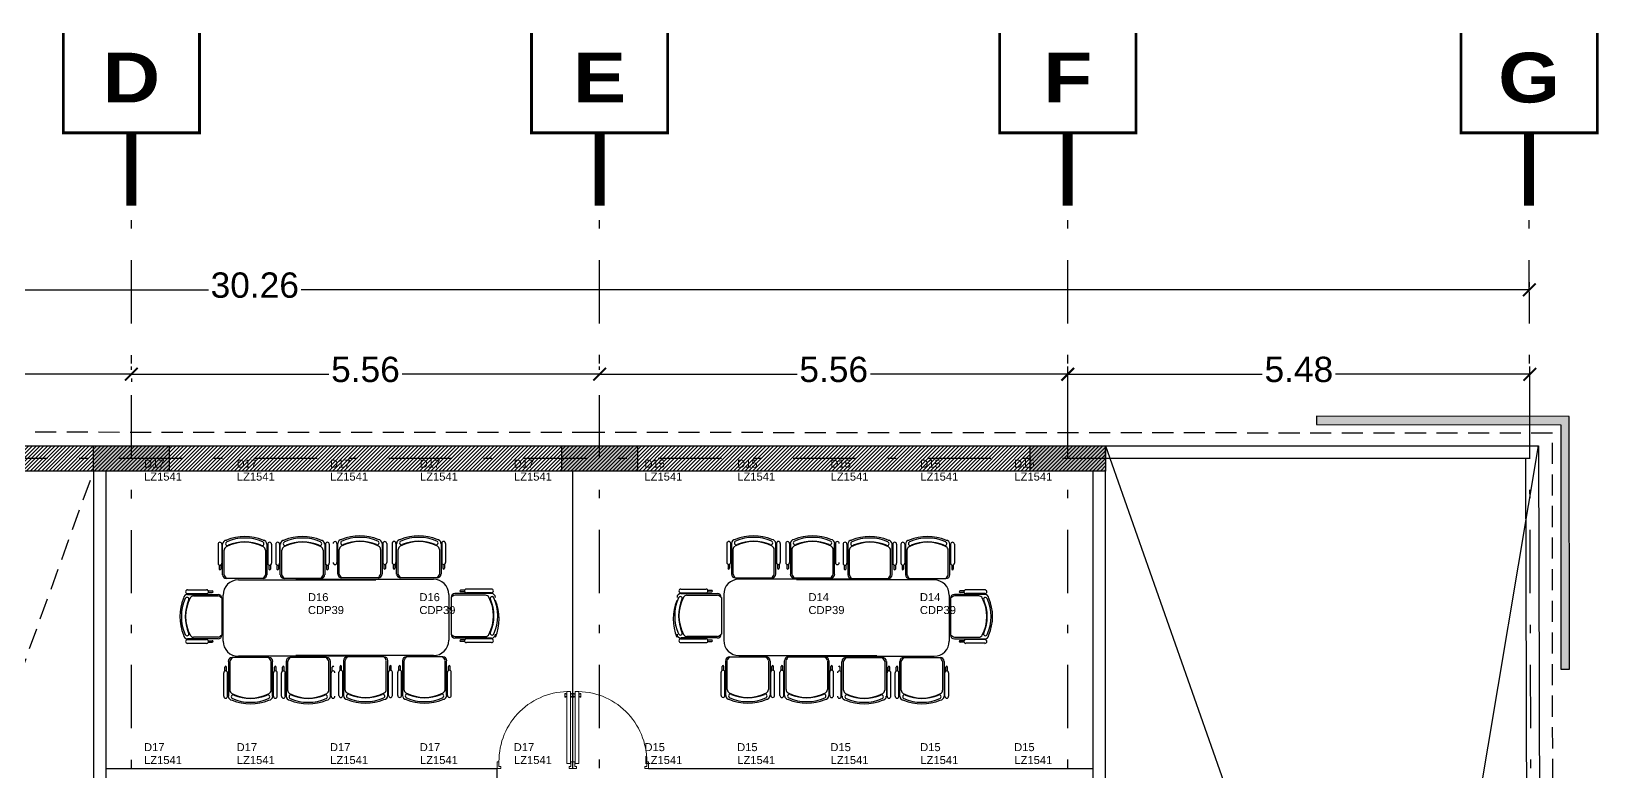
# Model space of a CAD drawing. Header units: millimetres. Extents: x -101 to 3415, y -52 to 1366.
# Drawn here: x 98.17 to 116.78, y 202.74 to 211.52 of the extents above; entities that cross this region are included whole.
import ezdxf
from ezdxf.enums import TextEntityAlignment as Align

# ---------------------------------------------------------------- set-up
doc = ezdxf.new("R2010")
doc.units = ezdxf.units.MM
for name, pattern in [('XR EJES SUPERIORES$0$DASHDOT2', [0.5, 0.25, -0.125, 0, -0.125]), ('XR LINDERO N$0$A-100a LALA IRAPUATO nave equipo$0$HIDDEN', [0.375, 0.25, -0.125]), ('XR N4$0$HIDDEN', [0.375, 0.25, -0.125])]:
    doc.linetypes.add(name, pattern=pattern)
for name, color, linetype in [('00_ARQ', 8, 'Continuous'), ('ARQ_MOBILIARIO', 8, 'Continuous'), ('Texto_Iluminación', 7, 'Continuous'), ('XR EJES SUPERIORES$0$A-COTAS', 8, 'Continuous'), ('XR EJES SUPERIORES$0$A-EJES', 8, 'XR EJES SUPERIORES$0$DASHDOT2')]:
    doc.layers.add(name, color=color, linetype=linetype)
doc.styles.add('TÍTULO', font='arial.ttf', dxfattribs={"height": 0.19})
doc.styles.add('XR EJES SUPERIORES$0$protot1', font='')
doc.styles.add('XR EJES SUPERIORES$0$Standard', font='arial.ttf')
doc.styles.get('XR EJES SUPERIORES$0$protot1').set_extended_font_data('Arial Black')
doc.dimstyles.new('XR EJES SUPERIORES$0$PAÑOS50', dxfattribs={"dimscale": 0.5, "dimtxt": 0.6, "dimasz": 0.3, "dimexe": 0.18, "dimexo": 0.1, "dimgap": 0.09, "dimtad": 0, "dimtih": 1, "dimtoh": 1, "dimzin": 0, "dimdsep": 46, "dimtxsty": 'XR EJES SUPERIORES$0$Standard', "dimblk": 'XR EJES SUPERIORES$0$_ArchTick', "dimcen": 0.09, "dimclrd": 256, "dimclre": 256, "dimclrt": 2, "dimadec": 0, "dimazin": 0, "dimtfac": 1, "dimtix": 1, "dimtmove": 2, "dimatfit": 3, "dimldrblk": 'XR EJES SUPERIORES$0$_ArchTick', "dimfxl": 0.18, "dimtvp": 0.18, "dimtolj": 1, "dimtzin": 0, "dimarcsym": 0})

# ---------------------------------------------------------------- blocks, each defined once
blk = doc.blocks.new('XR EJES SUPERIORES$0$EJE_HOR')
at = {"color": 1, "linetype": 'Continuous', "const_width": 0.025}
blk.add_lwpolyline([(-0.616, 0.909), (-0.616, 0.005), (0.616, 0.005), (0.616, 0.909)], dxfattribs=at)
at = {"color": 2, "linetype": 'Continuous', "const_width": 0.09}
blk.add_lwpolyline([(0, 0), (0, -0.652)], dxfattribs=at)
at = {"color": 4, "style": 'XR EJES SUPERIORES$0$protot1', "oblique": 360}
blk.add_attdef('EJE', text='', height=0.45, dxfattribs=at).set_placement((0, 0.279), align=Align.CENTER)
blk = doc.blocks.new('XR EJES SUPERIORES$0$_ArchTick')
at = {"color": 0, "linetype": 'ByBlock', "const_width": 0.15}
blk.add_lwpolyline([(-0.5, -0.5), (0.5, 0.5)], dxfattribs=at)
blk = doc.blocks.new('*D36')
at = {"layer": 'Defpoints', "color": 0, "linetype": 'Continuous', "transparency": 16777216}
for p in [(13.821, 0.657), (13.821, 0.657), (19.38, 0.657)]:
    blk.add_point(p, dxfattribs=at)
at = {"layer": 'XR EJES SUPERIORES$0$A-COTAS', "linetype": 'Continuous', "lineweight": -2, "transparency": 16777216}
for p, q in [((13.821, 0.707), (13.821, 0.747)), ((19.38, 0.707), (19.38, 0.747)), ((13.821, 0.657), (16.166, 0.657)), ((19.38, 0.657), (17.035, 0.657))]:
    blk.add_line(p, q, dxfattribs=at)
at = {"layer": 'XR EJES SUPERIORES$0$A-COTAS', "linetype": 'Continuous', "lineweight": -2, "transparency": 16777216, "xscale": 0.15, "yscale": 0.15, "zscale": 0.15, "rotation": 180}
blk.add_blockref('XR EJES SUPERIORES$0$_ArchTick', (13.821, 0.657), dxfattribs=at)
at = {"layer": 'XR EJES SUPERIORES$0$A-COTAS', "linetype": 'Continuous', "lineweight": -2, "transparency": 16777216, "xscale": 0.15, "yscale": 0.15, "zscale": 0.15}
blk.add_blockref('XR EJES SUPERIORES$0$_ArchTick', (19.38, 0.657), dxfattribs=at)
at = {"layer": 'XR EJES SUPERIORES$0$A-COTAS', "color": 2, "linetype": 'Continuous', "transparency": 16777216, "insert": (16.6, 0.712), "char_height": 0.3, "attachment_point": 5, "style": 'XR EJES SUPERIORES$0$Standard'}
blk.add_mtext('\\A1;5.56', dxfattribs=at)
blk = doc.blocks.new('*D37')
at = {"layer": 'Defpoints', "color": 0, "linetype": 'Continuous', "transparency": 16777216}
for p in [(0.155, 1.571), (30.418, 1.657), (30.418, 1.638)]:
    blk.add_point(p, dxfattribs=at)
at = {"layer": 'XR EJES SUPERIORES$0$A-COTAS', "linetype": 'Continuous', "lineweight": -2, "transparency": 16777216}
for p, q in [((0.155, 1.621), (0.155, 1.747)), ((30.418, 1.688), (30.418, 1.747)), ((0.155, 1.657), (14.735, 1.657)), ((30.418, 1.657), (15.837, 1.657))]:
    blk.add_line(p, q, dxfattribs=at)
at = {"layer": 'XR EJES SUPERIORES$0$A-COTAS', "linetype": 'Continuous', "lineweight": -2, "transparency": 16777216, "xscale": 0.15, "yscale": 0.15, "zscale": 0.15, "rotation": 180}
blk.add_blockref('XR EJES SUPERIORES$0$_ArchTick', (0.155, 1.657), dxfattribs=at)
at = {"layer": 'XR EJES SUPERIORES$0$A-COTAS', "linetype": 'Continuous', "lineweight": -2, "transparency": 16777216, "xscale": 0.15, "yscale": 0.15, "zscale": 0.15}
blk.add_blockref('XR EJES SUPERIORES$0$_ArchTick', (30.418, 1.657), dxfattribs=at)
at = {"layer": 'XR EJES SUPERIORES$0$A-COTAS', "color": 2, "linetype": 'Continuous', "transparency": 16777216, "insert": (15.286, 1.712), "char_height": 0.3, "attachment_point": 5, "style": 'XR EJES SUPERIORES$0$Standard'}
blk.add_mtext('\\A1;30.26', dxfattribs=at)
blk = doc.blocks.new('*D39')
at = {"layer": 'Defpoints', "color": 0, "transparency": 16777216}
for p in [(8.625, 2.657), (8.625, 0.657), (13.821, 0.657)]:
    blk.add_point(p, dxfattribs=at)
at = {"layer": 'XR EJES SUPERIORES$0$A-COTAS', "lineweight": -2, "transparency": 16777216}
for p, q in [((8.625, 2.607), (8.625, 0.567)), ((8.625, 0.657), (10.789, 0.657)), ((13.821, 0.657), (11.657, 0.657)), ((13.821, 0.607), (13.821, 0.567))]:
    blk.add_line(p, q, dxfattribs=at)
at = {"layer": 'XR EJES SUPERIORES$0$A-COTAS', "lineweight": -2, "transparency": 16777216, "xscale": 0.15, "yscale": 0.15, "zscale": 0.15, "rotation": 180}
blk.add_blockref('XR EJES SUPERIORES$0$_ArchTick', (8.625, 0.657), dxfattribs=at)
at = {"layer": 'XR EJES SUPERIORES$0$A-COTAS', "lineweight": -2, "transparency": 16777216, "xscale": 0.15, "yscale": 0.15, "zscale": 0.15}
blk.add_blockref('XR EJES SUPERIORES$0$_ArchTick', (13.821, 0.657), dxfattribs=at)
at = {"layer": 'XR EJES SUPERIORES$0$A-COTAS', "color": 2, "transparency": 16777216, "insert": (11.223, 0.712), "char_height": 0.3, "attachment_point": 5, "style": 'XR EJES SUPERIORES$0$Standard'}
blk.add_mtext('\\A1;5.20', dxfattribs=at)
blk = doc.blocks.new('*D43')
at = {"layer": 'Defpoints', "color": 0, "transparency": 16777216}
for p in [(19.38, 0.657), (19.38, 0.657), (24.938, 0.185)]:
    blk.add_point(p, dxfattribs=at)
at = {"layer": 'XR EJES SUPERIORES$0$A-COTAS', "lineweight": -2, "transparency": 16777216}
for p, q in [((19.38, 0.707), (19.38, 0.747)), ((24.938, 0.235), (24.938, 0.747)), ((19.38, 0.657), (21.725, 0.657)), ((24.938, 0.657), (22.594, 0.657))]:
    blk.add_line(p, q, dxfattribs=at)
at = {"layer": 'XR EJES SUPERIORES$0$A-COTAS', "lineweight": -2, "transparency": 16777216, "xscale": 0.15, "yscale": 0.15, "zscale": 0.15, "rotation": 180}
blk.add_blockref('XR EJES SUPERIORES$0$_ArchTick', (19.38, 0.657), dxfattribs=at)
at = {"layer": 'XR EJES SUPERIORES$0$A-COTAS', "lineweight": -2, "transparency": 16777216, "xscale": 0.15, "yscale": 0.15, "zscale": 0.15}
blk.add_blockref('XR EJES SUPERIORES$0$_ArchTick', (24.938, 0.657), dxfattribs=at)
at = {"layer": 'XR EJES SUPERIORES$0$A-COTAS', "color": 2, "transparency": 16777216, "insert": (22.159, 0.712), "char_height": 0.3, "attachment_point": 5, "style": 'XR EJES SUPERIORES$0$Standard'}
blk.add_mtext('\\A1;5.56', dxfattribs=at)
blk = doc.blocks.new('*D44')
at = {"layer": 'Defpoints', "color": 0, "transparency": 16777216}
for p in [(30.423, 0.657), (24.938, 0.235), (30.423, 0.297)]:
    blk.add_point(p, dxfattribs=at)
at = {"layer": 'XR EJES SUPERIORES$0$A-COTAS', "lineweight": -2, "transparency": 16777216}
for p, q in [((24.938, 0.285), (24.938, 0.747)), ((30.423, 0.347), (30.423, 0.747)), ((24.938, 0.657), (27.246, 0.657)), ((30.423, 0.657), (28.116, 0.657))]:
    blk.add_line(p, q, dxfattribs=at)
at = {"layer": 'XR EJES SUPERIORES$0$A-COTAS', "lineweight": -2, "transparency": 16777216, "xscale": 0.15, "yscale": 0.15, "zscale": 0.15, "rotation": 180}
blk.add_blockref('XR EJES SUPERIORES$0$_ArchTick', (24.938, 0.657), dxfattribs=at)
at = {"layer": 'XR EJES SUPERIORES$0$A-COTAS', "lineweight": -2, "transparency": 16777216, "xscale": 0.15, "yscale": 0.15, "zscale": 0.15}
blk.add_blockref('XR EJES SUPERIORES$0$_ArchTick', (30.423, 0.657), dxfattribs=at)
at = {"layer": 'XR EJES SUPERIORES$0$A-COTAS', "color": 2, "transparency": 16777216, "insert": (27.681, 0.712), "char_height": 0.3, "attachment_point": 5, "style": 'XR EJES SUPERIORES$0$Standard'}
blk.add_mtext('\\A1;5.48', dxfattribs=at)
blk = doc.blocks.new('XR COLUMNAS SUPERIORES')
at = {"layer": '00_ARQ', "linetype": 'ByBlock'}
h = blk.add_hatch(color=256, dxfattribs=at)
h.dxf.hatch_style = 1
h.paths.add_polyline_path([(14.269, -0.493), (13.373, -0.493), (13.373, -0.193), (14.269, -0.193)])
h = blk.add_hatch(color=256, dxfattribs=at)
h.dxf.hatch_style = 1
h.paths.add_polyline_path([(19.828, -0.493), (18.931, -0.493), (18.931, -0.193), (19.828, -0.193)])
h = blk.add_hatch(color=256, dxfattribs=at)
h.dxf.hatch_style = 1
h.paths.add_polyline_path([(25.387, -0.493), (24.49, -0.493), (24.49, -0.193), (25.387, -0.193)])
for points in [[(14.269, -0.493), (13.373, -0.493), (13.373, -0.193), (14.269, -0.193)], [(19.828, -0.493), (18.931, -0.493), (18.931, -0.193), (19.828, -0.193)], [(25.387, -0.493), (24.49, -0.493), (24.49, -0.193), (25.387, -0.193)]]:
    blk.add_lwpolyline(points, close=True, dxfattribs=at)
blk = doc.blocks.new('XR N1-N2$0$030 puerta 013-h')
at = {"linetype": 'Continuous', "lineweight": 0}
for p, q in [((3.994, 17.305), (3.994, 17.255)), ((4.007, 17.305), (3.994, 17.305)), ((3.994, 17.255), (4.007, 17.255)), ((4.007, 17.305), (4.007, 17.293)), ((4.007, 17.293), (4.019, 17.293)), ((4.007, 17.255), (4.007, 17.268)), ((4.007, 17.268), (4.019, 17.268)), ((4.019, 17.33), (4.069, 17.33)), ((4.019, 16.38), (4.019, 17.33)), ((4.069, 17.33), (4.069, 16.38)), ((4.081, 17.293), (4.069, 17.293)), ((4.081, 17.268), (4.069, 17.268)), ((4.081, 17.305), (4.094, 17.305)), ((4.081, 17.305), (4.081, 17.293)), ((4.081, 17.255), (4.081, 17.268)), ((4.094, 17.255), (4.081, 17.255)), ((4.094, 17.305), (4.094, 17.255)), ((3.099, 16.365), (3.099, 16.405)), ((3.099, 16.405), (3.124, 16.405)), ((3.099, 16.315), (3.099, 16.365)), ((3.124, 16.405), (3.124, 16.34)), ((3.124, 16.34), (3.149, 16.34)), ((3.149, 16.34), (3.149, 16.315)), ((4.069, 16.38), (4.019, 16.38)), ((4.049, 16.34), (4.049, 16.315)), ((4.074, 16.34), (4.049, 16.34)), ((4.099, 16.405), (4.074, 16.405)), ((4.074, 16.405), (4.074, 16.34)), ((4.099, 16.405), (4.099, 16.315)), ((3.149, 16.315), (3.099, 16.315)), ((4.049, 16.315), (4.099, 16.315))]:
    blk.add_line(p, q, dxfattribs=at)
blk.add_arc((4.044, 16.41), 0.92, 88.4391, 180.3278, dxfattribs=at)
blk = doc.blocks.new('XR EJES SUPERIORES')
at = {"layer": 'XR EJES SUPERIORES$0$A-EJES', "color": 251, "linetype": 'XR EJES SUPERIORES$0$DASHDOT2', "ltscale": 3}
for p, q in [((13.821, -14.741), (13.821, 2.657)), ((19.38, -14.74), (19.38, 2.657)), ((24.938, -14.74), (24.938, 2.657)), ((30.467, -14.74), (30.415, 2.657)), ((30.426, -0.343), (-2.851, -0.344))]:
    blk.add_line(p, q, dxfattribs=at)
at = {"layer": 'XR EJES SUPERIORES$0$A-EJES'}
ref = blk.add_blockref('XR EJES SUPERIORES$0$EJE_HOR', (13.821, 3.513), dxfattribs=dict(at, xscale=1.3125, yscale=1.3125, zscale=1.3125))
ref.add_attrib('EJE', 'D', dxfattribs={"layer": '0', "color": 4, "height": 0.591, "style": 'XR EJES SUPERIORES$0$protot1'}).set_placement((13.821, 3.88), align=Align.CENTER)
ref = blk.add_blockref('XR EJES SUPERIORES$0$EJE_HOR', (19.38, 3.513), dxfattribs=dict(at, xscale=1.3125, yscale=1.3125, zscale=1.3125))
ref.add_attrib('EJE', 'E', dxfattribs={"layer": '0', "color": 4, "height": 0.591, "style": 'XR EJES SUPERIORES$0$protot1'}).set_placement((19.38, 3.88), align=Align.CENTER)
ref = blk.add_blockref('XR EJES SUPERIORES$0$EJE_HOR', (24.938, 3.513), dxfattribs=dict(at, xscale=1.3125, yscale=1.3125, zscale=1.3125))
ref.add_attrib('EJE', 'F', dxfattribs={"layer": '0', "color": 4, "height": 0.591, "style": 'XR EJES SUPERIORES$0$protot1'}).set_placement((24.938, 3.88), align=Align.CENTER)
ref = blk.add_blockref('XR EJES SUPERIORES$0$EJE_HOR', (30.415, 3.513), dxfattribs=dict(at, xscale=1.3125, yscale=1.3125, zscale=1.3125))
ref.add_attrib('EJE', 'G', dxfattribs={"layer": '0', "color": 4, "height": 0.591, "style": 'XR EJES SUPERIORES$0$protot1'}).set_placement((30.415, 3.88), align=Align.CENTER)
at = {"layer": 'XR EJES SUPERIORES$0$A-COTAS'}
for base, p1, p2, picture, middle in [((8.625, 0.657), (13.821, 0.657), (8.625, 2.657), '*D39', (11.223, 0.712)), ((19.38, 0.657), (24.938, 0.185), (19.38, 0.657), '*D43', (22.159, 0.712)), ((30.4231, 0.6571), (24.9385, 0.235), (30.4231, 0.2965), '*D44', (27.6808, 0.7123))]:
    dim = blk.add_linear_dim(base=base, p1=p1, p2=p2, dimstyle='XR EJES SUPERIORES$0$PAÑOS50', dxfattribs=at)
    dim.commit()
    dim.dimension.update_dxf_attribs({"geometry": picture, "text_midpoint": middle})
at = {"layer": 'XR EJES SUPERIORES$0$A-COTAS', "linetype": 'Continuous'}
for base, p1, p2, picture, middle in [((30.418, 1.657), (0.155, 1.571), (30.418, 1.638), '*D37', (15.286, 1.712)), ((13.821, 0.657), (19.38, 0.657), (13.821, 0.657), '*D36', (16.6, 0.712))]:
    dim = blk.add_linear_dim(base=base, p1=p1, p2=p2, dimstyle='XR EJES SUPERIORES$0$PAÑOS50', dxfattribs=at)
    dim.commit()
    dim.dimension.update_dxf_attribs({"geometry": picture, "text_midpoint": middle})

msp = doc.modelspace()

# ---------------------------------------------------------------- hatches: boundary and pattern name
at = {"layer": '00_ARQ'}
msp.add_hatch(color=256, dxfattribs=at).paths.add_polyline_path([(113.425, 206.859), (116.325, 206.857), (116.328, 203.957), (116.428, 203.957), (116.425, 206.957), (113.425, 206.959)])
h = msp.add_hatch(dxfattribs=at)
h.set_pattern_fill('ANSI31', color=8, scale=0.01)
h.set_pattern_definition([(45, (85.534695, 206.800287), (-0.02245064, 0.02245064), [])])
h.paths.add_polyline_path([(90.311, 206.607), (110.921, 206.607), (110.921, 206.307), (90.311, 206.307)])

# ---------------------------------------------------------------- linework, layer by layer
at = {"layer": '00_ARQ', "linetype": 'Continuous'}
for p, q in [((110.921, 206.607), (116.102, 191.91)), ((113.621, 192.06), (116.06, 206.607))]:
    msp.add_line(p, q, dxfattribs=at)
at = {"layer": '00_ARQ', "linetype": 'XR N4$0$HIDDEN'}
msp.add_line((93.819, 192.21), (98.907, 206.307), dxfattribs=at)
at = {"layer": '00_ARQ'}
for points in [[(113.425, 206.859), (116.325, 206.857), (116.328, 203.957), (116.428, 203.957), (116.425, 206.957), (113.425, 206.959)], [(90.311, 206.607), (110.921, 206.607), (110.921, 206.307), (90.311, 206.307)], [(110.921, 206.307), (110.771, 206.307), (110.771, 198.261), (110.921, 198.261)]]:
    msp.add_lwpolyline(points, close=True, dxfattribs=at)
at = {"layer": '00_ARQ', "linetype": 'XR LINDERO N$0$A-100a LALA IRAPUATO nave equipo$0$HIDDEN'}
msp.add_lwpolyline([(85.504, 191.76), (92.3, 191.762), (105.257, 191.762), (116.269, 191.76), (116.234, 198.144), (116.226, 206.757), (104.84, 206.765), (95.567, 206.769), (88.078, 206.772), (85.535, 206.8), (85.504, 191.76)], dxfattribs=at)
at = {"layer": '00_ARQ', "ltscale": 2}
msp.add_lwpolyline([(113.621, 192.06), (115.952, 192.06), (115.911, 206.457), (110.921, 206.457), (110.921, 206.607), (116.06, 206.607), (116.102, 191.91), (113.621, 191.91)], close=True, dxfattribs=at)
at = {"layer": '00_ARQ', "linetype": 'Continuous'}
msp.add_lwpolyline([(98.907, 206.307), (98.907, 192.21), (99.057, 192.21), (99.057, 206.307)], close=True, dxfattribs=at)
at = {"layer": 'ARQ_MOBILIARIO', "ltscale": 0.3}
for p, q in [((110.771, 206.307), (99.057, 206.307)), ((104.597, 202.78), (104.597, 206.307)), ((99.057, 202.78), (103.697, 202.78)), ((103.697, 198.298), (103.697, 202.78)), ((105.497, 202.78), (110.771, 202.78))]:
    msp.add_line(p, q, dxfattribs=at)
at = {"layer": 'ARQ_MOBILIARIO'}
for p, q in [((100.385, 205.441), (100.385, 205.214)), ((100.43, 205.441), (100.43, 205.214)), ((100.439, 205.078), (100.439, 205.441)), ((100.965, 205.441), (100.965, 205.078)), ((100.974, 205.441), (100.974, 205.214)), ((101.02, 205.441), (101.02, 205.214)), ((101.07, 205.441), (101.07, 205.214)), ((101.115, 205.441), (101.115, 205.214)), ((101.124, 205.078), (101.124, 205.441)), ((101.651, 205.441), (101.651, 205.078)), ((101.66, 205.441), (101.66, 205.214)), ((101.705, 205.441), (101.705, 205.214)), ((101.797, 205.449), (101.797, 205.222)), ((101.806, 205.086), (101.806, 205.449)), ((102.332, 205.449), (102.332, 205.086)), ((102.341, 205.449), (102.341, 205.222)), ((102.387, 205.449), (102.387, 205.222)), ((102.451, 205.45), (102.451, 205.223)), ((102.496, 205.45), (102.496, 205.223)), ((102.505, 205.087), (102.505, 205.45)), ((103.032, 205.45), (103.032, 205.087)), ((103.041, 205.45), (103.041, 205.223)), ((103.086, 205.45), (103.086, 205.223)), ((106.425, 205.45), (106.425, 205.223)), ((106.47, 205.45), (106.47, 205.223)), ((106.479, 205.45), (106.479, 205.087)), ((107.006, 205.087), (107.006, 205.45)), ((107.015, 205.45), (107.015, 205.223)), ((107.06, 205.45), (107.06, 205.223)), ((107.124, 205.449), (107.124, 205.222)), ((107.17, 205.449), (107.17, 205.222)), ((107.179, 205.449), (107.179, 205.086)), ((107.705, 205.086), (107.705, 205.449)), ((107.714, 205.449), (107.714, 205.222)), ((107.806, 205.441), (107.806, 205.214)), ((107.851, 205.441), (107.851, 205.214)), ((107.86, 205.441), (107.86, 205.078)), ((108.387, 205.078), (108.387, 205.441)), ((108.396, 205.441), (108.396, 205.214)), ((108.441, 205.441), (108.441, 205.214)), ((108.491, 205.441), (108.491, 205.214)), ((108.537, 205.441), (108.537, 205.214)), ((108.546, 205.441), (108.546, 205.078)), ((109.072, 205.078), (109.072, 205.441)), ((109.081, 205.441), (109.081, 205.214)), ((109.126, 205.441), (109.126, 205.214)), ((100.457, 205.078), (100.457, 205.369)), ((100.947, 205.369), (100.947, 205.078)), ((101.143, 205.078), (101.143, 205.369)), ((101.633, 205.369), (101.633, 205.078)), ((101.824, 205.086), (101.824, 205.378)), ((102.314, 205.378), (102.314, 205.086)), ((102.523, 205.087), (102.523, 205.378)), ((103.013, 205.378), (103.013, 205.087)), ((106.498, 205.378), (106.498, 205.087)), ((106.988, 205.087), (106.988, 205.378)), ((107.197, 205.378), (107.197, 205.086)), ((107.687, 205.086), (107.687, 205.378)), ((107.878, 205.369), (107.878, 205.078)), ((108.368, 205.078), (108.368, 205.369)), ((108.564, 205.369), (108.564, 205.078)), ((109.054, 205.078), (109.054, 205.369)), ((100.398, 205.193), (100.398, 205.146)), ((100.416, 205.193), (100.416, 205.146)), ((100.988, 205.193), (100.988, 205.146)), ((101.006, 205.193), (101.006, 205.146)), ((101.084, 205.193), (101.084, 205.146)), ((101.102, 205.193), (101.102, 205.146)), ((101.673, 205.193), (101.673, 205.146)), ((101.692, 205.193), (101.692, 205.146)), ((102.355, 205.202), (102.355, 205.154)), ((102.373, 205.202), (102.373, 205.154)), ((102.464, 205.202), (102.464, 205.155)), ((102.483, 205.202), (102.483, 205.155)), ((103.054, 205.202), (103.054, 205.155)), ((103.072, 205.202), (103.072, 205.155)), ((106.439, 205.202), (106.439, 205.155)), ((106.457, 205.202), (106.457, 205.155)), ((107.028, 205.202), (107.028, 205.155)), ((107.047, 205.202), (107.047, 205.155)), ((107.138, 205.202), (107.138, 205.154)), ((107.156, 205.202), (107.156, 205.154)), ((107.819, 205.193), (107.819, 205.146)), ((107.838, 205.193), (107.838, 205.146)), ((108.409, 205.193), (108.409, 205.146)), ((108.427, 205.193), (108.427, 205.146)), ((108.505, 205.193), (108.505, 205.146)), ((108.523, 205.193), (108.523, 205.146)), ((109.095, 205.193), (109.095, 205.146)), ((109.113, 205.193), (109.113, 205.146)), ((100.022, 204.9), (100.249, 204.9)), ((100.269, 204.886), (100.317, 204.886)), ((100.269, 204.868), (100.317, 204.868)), ((100.92, 205.033), (100.484, 205.033)), ((100.626, 205.018), (102.259, 205.018)), ((101.605, 205.033), (101.17, 205.033)), ((101.307, 205.026), (102.941, 205.026)), ((102.287, 205.041), (101.851, 205.041)), ((102.986, 205.041), (102.551, 205.041)), ((103.312, 204.895), (103.265, 204.895)), ((103.312, 204.877), (103.265, 204.877)), ((103.632, 204.908), (103.333, 204.908)), ((103.632, 204.863), (103.333, 204.863)), ((105.879, 204.908), (106.178, 204.908)), ((105.879, 204.863), (106.178, 204.863)), ((106.199, 204.895), (106.246, 204.895)), ((106.199, 204.877), (106.246, 204.877)), ((106.525, 205.041), (106.96, 205.041)), ((108.204, 205.026), (106.57, 205.026)), ((107.224, 205.041), (107.66, 205.041)), ((108.885, 205.018), (107.252, 205.018)), ((107.906, 205.033), (108.341, 205.033)), ((108.591, 205.033), (109.027, 205.033)), ((109.242, 204.886), (109.194, 204.886)), ((109.242, 204.868), (109.194, 204.868)), ((109.489, 204.9), (109.262, 204.9)), ((100.022, 204.854), (100.249, 204.854)), ((100.022, 204.845), (100.385, 204.845)), ((100.093, 204.827), (100.385, 204.827)), ((100.43, 204.8), (100.43, 204.364)), ((100.444, 204.292), (100.444, 204.837)), ((103.123, 204.845), (103.123, 204.301)), ((103.151, 204.809), (103.151, 204.373)), ((103.632, 204.854), (103.197, 204.854)), ((103.561, 204.836), (103.197, 204.836)), ((105.879, 204.854), (106.314, 204.854)), ((105.95, 204.836), (106.314, 204.836)), ((106.36, 204.809), (106.36, 204.373)), ((106.388, 204.845), (106.388, 204.301)), ((109.067, 204.292), (109.067, 204.837)), ((109.081, 204.8), (109.081, 204.364)), ((109.489, 204.845), (109.126, 204.845)), ((109.418, 204.827), (109.126, 204.827)), ((109.489, 204.854), (109.262, 204.854)), ((100.385, 204.319), (100.022, 204.319)), ((100.022, 204.31), (100.249, 204.31)), ((100.385, 204.337), (100.093, 204.337)), ((103.197, 204.346), (103.561, 204.346)), ((103.197, 204.328), (103.632, 204.328)), ((103.312, 204.305), (103.265, 204.305)), ((103.632, 204.319), (103.333, 204.319)), ((106.314, 204.328), (105.879, 204.328)), ((105.879, 204.319), (106.178, 204.319)), ((106.314, 204.346), (105.95, 204.346)), ((106.199, 204.305), (106.246, 204.305)), ((109.126, 204.337), (109.418, 204.337)), ((109.126, 204.319), (109.489, 204.319)), ((109.489, 204.31), (109.262, 204.31)), ((100.022, 204.265), (100.249, 204.265)), ((100.269, 204.296), (100.317, 204.296)), ((100.269, 204.278), (100.317, 204.278)), ((102.941, 204.119), (101.307, 204.119)), ((103.312, 204.287), (103.265, 204.287)), ((103.632, 204.273), (103.333, 204.273)), ((105.879, 204.273), (106.178, 204.273)), ((106.199, 204.287), (106.246, 204.287)), ((106.57, 204.119), (108.204, 204.119)), ((109.242, 204.296), (109.194, 204.296)), ((109.242, 204.278), (109.194, 204.278)), ((109.489, 204.265), (109.262, 204.265)), ((100.466, 203.935), (100.466, 203.983)), ((100.484, 203.935), (100.484, 203.983)), ((100.507, 204.051), (100.507, 203.637)), ((100.525, 204.051), (100.525, 203.709)), ((100.988, 204.096), (100.552, 204.096)), ((102.259, 204.111), (100.626, 204.111)), ((101.015, 203.709), (101.015, 204.051)), ((101.033, 203.637), (101.033, 204.051)), ((101.056, 203.935), (101.056, 203.983)), ((101.074, 203.935), (101.074, 203.983)), ((101.151, 203.935), (101.151, 203.983)), ((101.17, 203.935), (101.17, 203.983)), ((101.192, 204.051), (101.192, 203.637)), ((101.21, 204.051), (101.21, 203.709)), ((101.673, 204.096), (101.238, 204.096)), ((101.7, 203.709), (101.7, 204.051)), ((101.719, 203.637), (101.719, 204.051)), ((101.741, 203.935), (101.741, 203.983)), ((101.833, 203.944), (101.833, 203.991)), ((101.851, 203.944), (101.851, 203.991)), ((101.874, 204.059), (101.874, 203.645)), ((101.892, 204.059), (101.892, 203.717)), ((102.355, 204.104), (101.919, 204.104)), ((102.382, 203.717), (102.382, 204.059)), ((102.4, 203.645), (102.4, 204.059)), ((102.423, 203.944), (102.423, 203.991)), ((102.442, 203.944), (102.442, 203.991)), ((102.532, 203.944), (102.532, 203.991)), ((102.55, 203.944), (102.55, 203.991)), ((102.573, 204.059), (102.573, 203.646)), ((102.591, 204.059), (102.591, 203.718)), ((103.054, 204.105), (102.619, 204.105)), ((103.081, 203.718), (103.081, 204.059)), ((103.099, 203.646), (103.099, 204.059)), ((103.122, 203.944), (103.122, 203.991)), ((103.14, 203.944), (103.14, 203.991)), ((106.371, 203.944), (106.371, 203.991)), ((106.389, 203.944), (106.389, 203.991)), ((106.412, 203.646), (106.412, 204.059)), ((106.43, 203.718), (106.43, 204.059)), ((106.457, 204.105), (106.892, 204.105)), ((106.92, 204.059), (106.92, 203.718)), ((106.938, 204.059), (106.938, 203.646)), ((106.961, 203.944), (106.961, 203.991)), ((106.979, 203.944), (106.979, 203.991)), ((107.069, 203.944), (107.069, 203.991)), ((107.088, 203.944), (107.088, 203.991)), ((107.111, 203.645), (107.111, 204.059)), ((107.129, 203.717), (107.129, 204.059)), ((107.156, 204.104), (107.592, 204.104)), ((107.252, 204.111), (108.885, 204.111)), ((107.619, 204.059), (107.619, 203.717)), ((107.637, 204.059), (107.637, 203.645)), ((107.66, 203.944), (107.66, 203.991)), ((107.678, 203.944), (107.678, 203.991)), ((107.77, 203.935), (107.77, 203.983)), ((107.792, 203.637), (107.792, 204.051)), ((107.811, 203.709), (107.811, 204.051)), ((107.838, 204.096), (108.273, 204.096)), ((108.301, 204.051), (108.301, 203.709)), ((108.319, 204.051), (108.319, 203.637)), ((108.341, 203.935), (108.341, 203.983)), ((108.36, 203.935), (108.36, 203.983)), ((108.437, 203.935), (108.437, 203.983)), ((108.455, 203.935), (108.455, 203.983)), ((108.478, 203.637), (108.478, 204.051)), ((108.496, 203.709), (108.496, 204.051)), ((108.523, 204.096), (108.959, 204.096)), ((108.986, 204.051), (108.986, 203.709)), ((109.004, 204.051), (109.004, 203.637)), ((109.027, 203.935), (109.027, 203.983)), ((109.045, 203.935), (109.045, 203.983)), ((100.452, 203.637), (100.452, 203.915)), ((100.498, 203.637), (100.498, 203.915)), ((101.042, 203.637), (101.042, 203.915)), ((101.088, 203.637), (101.088, 203.915)), ((101.138, 203.637), (101.138, 203.915)), ((101.183, 203.637), (101.183, 203.915)), ((101.728, 203.637), (101.728, 203.915)), ((101.819, 203.645), (101.819, 203.923)), ((101.865, 203.645), (101.865, 203.923)), ((102.409, 203.645), (102.409, 203.923)), ((102.456, 203.646), (102.456, 203.923)), ((102.519, 203.646), (102.519, 203.923)), ((102.564, 203.646), (102.564, 203.923)), ((103.109, 203.646), (103.109, 203.923)), ((103.154, 203.646), (103.154, 203.923)), ((106.357, 203.646), (106.357, 203.923)), ((106.402, 203.646), (106.402, 203.923)), ((106.947, 203.646), (106.947, 203.923)), ((106.992, 203.646), (106.992, 203.923)), ((107.055, 203.646), (107.055, 203.923)), ((107.102, 203.645), (107.102, 203.923)), ((107.646, 203.645), (107.646, 203.923)), ((107.692, 203.645), (107.692, 203.923)), ((107.783, 203.637), (107.783, 203.915)), ((108.328, 203.637), (108.328, 203.915)), ((108.373, 203.637), (108.373, 203.915)), ((108.423, 203.637), (108.423, 203.915)), ((108.469, 203.637), (108.469, 203.915)), ((109.013, 203.637), (109.013, 203.915)), ((109.059, 203.637), (109.059, 203.915))]:
    msp.add_line(p, q, dxfattribs=at)
for centre, radius, start, end in [((100.407, 205.441), 0.0227, 360, 180), ((100.484, 205.441), 0.0454, 90, 180), ((100.497, 205.447), 0.0227, 114.0081, 294.0081), ((100.702, 204.987), 0.477, 62.4593, 117.5407), ((100.702, 204.987), 0.545, 66.4552, 113.5448), ((100.702, 204.987), 0.527, 65.9919, 114.0081), ((100.702, 204.987), 0.482, 65.9919, 114.0081), ((100.907, 205.447), 0.0227, 245.9919, 65.9919), ((100.92, 205.441), 0.0454, 360, 90), ((100.997, 205.441), 0.0227, 360, 180), ((101.093, 205.441), 0.0227, 360, 180), ((101.17, 205.441), 0.0454, 90, 180), ((101.182, 205.447), 0.0227, 114.0081, 294.0081), ((101.388, 204.987), 0.477, 62.4593, 117.5407), ((101.388, 204.987), 0.545, 66.4552, 113.5448), ((101.388, 204.987), 0.527, 65.9919, 114.0081), ((101.388, 204.987), 0.482, 65.9919, 114.0081), ((101.593, 205.447), 0.0227, 245.9919, 65.9919), ((101.605, 205.441), 0.0454, 360, 90), ((101.683, 205.441), 0.0227, 360, 180), ((101.774, 205.449), 0.0227, 360, 180), ((101.851, 205.449), 0.0454, 90, 180), ((101.864, 205.456), 0.0227, 114.0081, 294.0081), ((102.069, 204.995), 0.477, 62.4593, 117.5407), ((102.069, 204.995), 0.545, 66.4552, 113.5448), ((102.069, 204.995), 0.527, 65.9919, 114.0081), ((102.069, 204.995), 0.482, 65.9919, 114.0081), ((102.274, 205.456), 0.0227, 245.9919, 65.9919), ((102.287, 205.449), 0.0454, 360, 90), ((102.364, 205.449), 0.0227, 360, 180), ((102.474, 205.45), 0.0227, 360, 180), ((102.551, 205.45), 0.0454, 90, 180), ((102.563, 205.456), 0.0227, 114.0081, 294.0081), ((102.768, 204.995), 0.477, 62.4593, 117.5407), ((102.768, 204.995), 0.545, 66.4552, 113.5448), ((102.768, 204.995), 0.527, 65.9919, 114.0081), ((102.768, 204.995), 0.482, 65.9919, 114.0081), ((102.974, 205.456), 0.0227, 245.9919, 65.9919), ((102.986, 205.45), 0.0454, 360, 90), ((103.063, 205.45), 0.0227, 360, 180), ((106.448, 205.45), 0.0227, 0, 180), ((106.525, 205.45), 0.0454, 90, 180), ((106.537, 205.456), 0.0227, 114.0081, 294.0081), ((106.743, 204.995), 0.477, 62.4593, 117.5407), ((106.743, 204.995), 0.545, 66.4552, 113.5448), ((106.743, 204.995), 0.527, 65.9919, 114.0081), ((106.743, 204.995), 0.482, 65.9919, 114.0081), ((106.948, 205.456), 0.0227, 245.9919, 65.9919), ((106.96, 205.45), 0.0454, 0, 90), ((107.037, 205.45), 0.0227, 0, 180), ((107.147, 205.449), 0.0227, 0, 180), ((107.224, 205.449), 0.0454, 90, 180), ((107.237, 205.456), 0.0227, 114.0081, 294.0081), ((107.442, 204.995), 0.477, 62.4593, 117.5407), ((107.442, 204.995), 0.545, 66.4552, 113.5448), ((107.442, 204.995), 0.527, 65.9919, 114.0081), ((107.442, 204.995), 0.482, 65.9919, 114.0081), ((107.647, 205.456), 0.0227, 245.9919, 65.9919), ((107.66, 205.449), 0.0454, 0, 90), ((107.737, 205.449), 0.0227, 0, 180), ((107.828, 205.441), 0.0227, 0, 180), ((107.906, 205.441), 0.0454, 90, 180), ((107.918, 205.447), 0.0227, 114.0081, 294.0081), ((108.123, 204.987), 0.477, 62.4593, 117.5407), ((108.123, 204.987), 0.545, 66.4552, 113.5448), ((108.123, 204.987), 0.527, 65.9919, 114.0081), ((108.123, 204.987), 0.482, 65.9919, 114.0081), ((108.329, 205.447), 0.0227, 245.9919, 65.9919), ((108.341, 205.441), 0.0454, 0, 90), ((108.418, 205.441), 0.0227, 0, 180), ((108.514, 205.441), 0.0227, 0, 180), ((108.591, 205.441), 0.0454, 90, 180), ((108.604, 205.447), 0.0227, 114.0081, 294.0081), ((108.809, 204.987), 0.477, 62.4593, 117.5407), ((108.809, 204.987), 0.545, 66.4552, 113.5448), ((108.809, 204.987), 0.527, 65.9919, 114.0081), ((108.809, 204.987), 0.482, 65.9919, 114.0081), ((109.014, 205.447), 0.0227, 245.9919, 65.9919), ((109.027, 205.441), 0.0454, 0, 90), ((109.104, 205.441), 0.0227, 0, 180), ((100.503, 205.369), 0.0454, 117.5407, 180), ((100.902, 205.369), 0.0454, 360, 62.4593), ((101.188, 205.369), 0.0454, 117.5407, 180), ((101.587, 205.369), 0.0454, 360, 62.4593), ((101.869, 205.378), 0.0454, 117.5407, 180), ((102.269, 205.378), 0.0454, 360, 62.4593), ((102.569, 205.378), 0.0454, 117.5407, 180), ((102.968, 205.378), 0.0454, 360, 62.4593), ((106.543, 205.378), 0.0454, 117.5407, 180), ((106.942, 205.378), 0.0454, 0, 62.4593), ((107.242, 205.378), 0.0454, 117.5407, 180), ((107.642, 205.378), 0.0454, 0, 62.4593), ((107.924, 205.369), 0.0454, 117.5407, 180), ((108.323, 205.369), 0.0454, 0, 62.4593), ((108.609, 205.369), 0.0454, 117.5407, 180), ((109.008, 205.369), 0.0454, 0, 62.4593), ((100.407, 205.214), 0.0227, 180, 360), ((100.407, 205.146), 0.00907, 180, 360), ((100.484, 205.078), 0.0454, 180, 270), ((100.563, 205.11), 0.11, 197.077, 224.8505), ((100.842, 205.11), 0.11, 315.1495, 342.923), ((100.92, 205.078), 0.0454, 270, 360), ((100.997, 205.214), 0.0227, 180, 360), ((100.997, 205.146), 0.00907, 180, 360), ((101.093, 205.214), 0.0227, 180, 360), ((101.093, 205.146), 0.00907, 180, 360), ((101.17, 205.078), 0.0454, 180, 270), ((101.248, 205.11), 0.11, 197.077, 224.8505), ((101.527, 205.11), 0.11, 315.1495, 342.923), ((101.605, 205.078), 0.0454, 270, 360), ((101.683, 205.214), 0.0227, 180, 360), ((101.683, 205.146), 0.00907, 180, 360), ((101.774, 205.222), 0.0227, 180, 360), ((101.851, 205.086), 0.0454, 180, 270), ((101.929, 205.119), 0.11, 197.077, 224.8505), ((102.209, 205.119), 0.11, 315.1495, 342.923), ((102.287, 205.086), 0.0454, 270, 360), ((102.364, 205.222), 0.0227, 180, 360), ((102.364, 205.154), 0.00907, 180, 360), ((102.474, 205.223), 0.0227, 180, 360), ((102.474, 205.155), 0.00907, 180, 360), ((102.551, 205.087), 0.0454, 180, 270), ((102.629, 205.119), 0.11, 197.077, 224.8505), ((102.908, 205.119), 0.11, 315.1495, 342.923), ((102.986, 205.087), 0.0454, 270, 360), ((103.063, 205.223), 0.0227, 180, 360), ((103.063, 205.155), 0.00907, 180, 360), ((106.448, 205.223), 0.0227, 180, 0), ((106.448, 205.155), 0.00907, 180, 0), ((106.525, 205.087), 0.0454, 180, 270), ((106.603, 205.119), 0.11, 197.077, 224.8505), ((106.882, 205.119), 0.11, 315.1495, 342.923), ((106.96, 205.087), 0.0454, 270, 0), ((107.037, 205.223), 0.0227, 180, 0), ((107.037, 205.155), 0.00907, 180, 0), ((107.147, 205.222), 0.0227, 180, 0), ((107.147, 205.154), 0.00907, 180, 0), ((107.224, 205.086), 0.0454, 180, 270), ((107.302, 205.119), 0.11, 197.077, 224.8505), ((107.582, 205.119), 0.11, 315.1495, 342.923), ((107.66, 205.086), 0.0454, 270, 0), ((107.737, 205.222), 0.0227, 180, 0), ((107.828, 205.214), 0.0227, 180, 0), ((107.828, 205.146), 0.00907, 180, 0), ((107.906, 205.078), 0.0454, 180, 270), ((107.984, 205.11), 0.11, 197.077, 224.8505), ((108.263, 205.11), 0.11, 315.1495, 342.923), ((108.341, 205.078), 0.0454, 270, 0), ((108.418, 205.214), 0.0227, 180, 0), ((108.418, 205.146), 0.00907, 180, 0), ((108.514, 205.214), 0.0227, 180, 0), ((108.514, 205.146), 0.00907, 180, 0), ((108.591, 205.078), 0.0454, 180, 270), ((108.669, 205.11), 0.11, 197.077, 224.8505), ((108.948, 205.11), 0.11, 315.1495, 342.923), ((109.027, 205.078), 0.0454, 270, 0), ((109.104, 205.214), 0.0227, 180, 0), ((109.104, 205.146), 0.00907, 180, 0), ((100.022, 204.877), 0.0227, 90, 270), ((100.249, 204.877), 0.0227, 270, 90), ((100.317, 204.877), 0.00907, 270, 90), ((100.626, 204.837), 0.181, 90, 180), ((102.942, 204.845), 0.181, 0, 90), ((103.265, 204.886), 0.00907, 90, 270), ((103.333, 204.886), 0.0227, 90, 270), ((103.632, 204.886), 0.0227, 270, 90), ((105.879, 204.886), 0.0227, 90, 270), ((106.178, 204.886), 0.0227, 270, 90), ((106.246, 204.886), 0.00907, 270, 90), ((106.569, 204.845), 0.181, 90, 180), ((108.885, 204.837), 0.181, 360, 90), ((109.194, 204.877), 0.00907, 90, 270), ((109.262, 204.877), 0.0227, 90, 270), ((109.489, 204.877), 0.0227, 270, 90), ((100.476, 204.582), 0.545, 156.4552, 203.5448), ((100.476, 204.582), 0.527, 155.9919, 204.0081), ((100.022, 204.8), 0.0454, 90, 180), ((100.016, 204.787), 0.0227, 335.9919, 155.9919), ((100.476, 204.582), 0.482, 155.9919, 204.0081), ((100.476, 204.582), 0.477, 152.4593, 207.5407), ((100.093, 204.782), 0.0454, 90, 152.4593), ((100.385, 204.8), 0.0454, 360, 90), ((100.352, 204.722), 0.11, 45.1495, 72.923), ((103.197, 204.809), 0.0454, 90, 180), ((103.229, 204.73), 0.11, 107.077, 134.8505), ((103.561, 204.79), 0.0454, 27.5407, 90), ((103.178, 204.591), 0.477, 332.4593, 27.5407), ((103.638, 204.796), 0.0227, 24.0081, 204.0081), ((103.178, 204.591), 0.482, 335.9919, 24.0081), ((103.632, 204.809), 0.0454, 0, 90), ((103.178, 204.591), 0.527, 335.9919, 24.0081), ((103.178, 204.554), 0.545, 336.4552, 23.5448), ((106.333, 204.554), 0.545, 156.4552, 203.5448), ((106.333, 204.591), 0.527, 155.9919, 204.0081), ((105.879, 204.809), 0.0454, 90, 180), ((105.873, 204.796), 0.0227, 335.9919, 155.9919), ((106.333, 204.591), 0.482, 155.9919, 204.0081), ((106.333, 204.591), 0.477, 152.4593, 207.5407), ((105.95, 204.79), 0.0454, 90, 152.4593), ((106.314, 204.809), 0.0454, 360, 90), ((106.282, 204.73), 0.11, 45.1495, 72.923), ((109.126, 204.8), 0.0454, 90, 180), ((109.159, 204.722), 0.11, 107.077, 134.8505), ((109.418, 204.782), 0.0454, 27.5407, 90), ((109.035, 204.582), 0.477, 332.4593, 27.5407), ((109.495, 204.787), 0.0227, 24.0081, 204.0081), ((109.035, 204.582), 0.482, 335.9919, 24.0081), ((109.489, 204.8), 0.0454, 0, 90), ((109.035, 204.582), 0.527, 335.9919, 24.0081), ((109.035, 204.582), 0.545, 336.4552, 23.5448), ((100.022, 204.364), 0.0454, 180, 270), ((100.016, 204.377), 0.0227, 204.0081, 24.0081), ((100.022, 204.287), 0.0227, 90, 270), ((100.093, 204.383), 0.0454, 207.5407, 270), ((100.249, 204.287), 0.0227, 270, 90), ((100.352, 204.443), 0.11, 287.077, 314.8505), ((100.385, 204.364), 0.0454, 270, 360), ((103.229, 204.451), 0.11, 225.1495, 252.923), ((103.197, 204.373), 0.0454, 180, 270), ((103.265, 204.296), 0.00907, 90, 270), ((103.333, 204.296), 0.0227, 90, 270), ((103.561, 204.391), 0.0454, 270, 332.4593), ((103.638, 204.386), 0.0227, 155.9919, 335.9919), ((103.632, 204.373), 0.0454, 270, 0), ((103.632, 204.296), 0.0227, 270, 90), ((105.879, 204.373), 0.0454, 180, 270), ((105.873, 204.386), 0.0227, 204.0081, 24.0081), ((105.879, 204.296), 0.0227, 90, 270), ((105.95, 204.391), 0.0454, 207.5407, 270), ((106.178, 204.296), 0.0227, 270, 90), ((106.246, 204.296), 0.00907, 270, 90), ((106.282, 204.451), 0.11, 287.077, 314.8505), ((106.314, 204.373), 0.0454, 270, 360), ((109.159, 204.443), 0.11, 225.1495, 252.923), ((109.126, 204.364), 0.0454, 180, 270), ((109.262, 204.287), 0.0227, 90, 270), ((109.418, 204.383), 0.0454, 270, 332.4593), ((109.495, 204.377), 0.0227, 155.9919, 335.9919), ((109.489, 204.364), 0.0454, 270, 0), ((109.489, 204.287), 0.0227, 270, 90), ((100.317, 204.287), 0.00907, 270, 90), ((100.626, 204.292), 0.181, 180, 270), ((102.942, 204.301), 0.181, 270, 0), ((106.569, 204.301), 0.181, 180, 270), ((108.885, 204.292), 0.181, 270, 0), ((109.194, 204.287), 0.00907, 90, 270), ((100.475, 203.915), 0.0227, 0, 180), ((100.475, 203.983), 0.00907, 0, 180), ((100.552, 204.051), 0.0454, 90, 180), ((100.63, 204.018), 0.11, 135.1495, 162.923), ((100.91, 204.018), 0.11, 17.077, 44.8505), ((100.988, 204.051), 0.0454, 0, 90), ((101.065, 203.915), 0.0227, 0, 180), ((101.065, 203.983), 0.00907, 0, 180), ((101.161, 203.915), 0.0227, 0, 180), ((101.161, 203.983), 0.00907, 0, 180), ((101.238, 204.051), 0.0454, 90, 180), ((101.316, 204.018), 0.11, 135.1495, 162.923), ((101.595, 204.018), 0.11, 17.077, 44.8505), ((101.673, 204.051), 0.0454, 0, 90), ((101.75, 203.915), 0.0227, 0, 180), ((101.75, 203.983), 0.00907, 0, 180), ((101.842, 203.923), 0.0227, 0, 180), ((101.842, 203.991), 0.00907, 0, 180), ((101.919, 204.059), 0.0454, 90, 180), ((101.997, 204.027), 0.11, 135.1495, 162.923), ((102.277, 204.027), 0.11, 17.077, 44.8505), ((102.355, 204.059), 0.0454, 0, 90), ((102.432, 203.923), 0.0227, 0, 180), ((102.432, 203.991), 0.00907, 0, 180), ((102.541, 203.923), 0.0227, 0, 180), ((102.541, 203.991), 0.00907, 0, 180), ((102.619, 204.059), 0.0454, 90, 180), ((102.697, 204.027), 0.11, 135.1495, 162.923), ((102.976, 204.027), 0.11, 17.077, 44.8505), ((103.054, 204.059), 0.0454, 0, 90), ((103.131, 203.923), 0.0227, 0, 180), ((103.131, 203.991), 0.00907, 0, 180), ((106.38, 203.923), 0.0227, 360, 180), ((106.38, 203.991), 0.00907, 360, 180), ((106.457, 204.059), 0.0454, 90, 180), ((106.535, 204.027), 0.11, 135.1495, 162.923), ((106.814, 204.027), 0.11, 17.077, 44.8505), ((106.892, 204.059), 0.0454, 360, 90), ((106.97, 203.923), 0.0227, 360, 180), ((106.97, 203.991), 0.00907, 360, 180), ((107.079, 203.923), 0.0227, 360, 180), ((107.079, 203.991), 0.00907, 360, 180), ((107.156, 204.059), 0.0454, 90, 180), ((107.234, 204.027), 0.11, 135.1495, 162.923), ((107.514, 204.027), 0.11, 17.077, 44.8505), ((107.592, 204.059), 0.0454, 360, 90), ((107.669, 203.923), 0.0227, 360, 180), ((107.669, 203.991), 0.00907, 360, 180), ((107.761, 203.915), 0.0227, 360, 180), ((107.761, 203.983), 0.00907, 360, 180), ((107.838, 204.051), 0.0454, 90, 180), ((107.916, 204.018), 0.11, 135.1495, 162.923), ((108.195, 204.018), 0.11, 17.077, 44.8505), ((108.273, 204.051), 0.0454, 360, 90), ((108.35, 203.915), 0.0227, 360, 180), ((108.35, 203.983), 0.00907, 360, 180), ((108.446, 203.915), 0.0227, 360, 180), ((108.446, 203.983), 0.00907, 360, 180), ((108.523, 204.051), 0.0454, 90, 180), ((108.601, 204.018), 0.11, 135.1495, 162.923), ((108.881, 204.018), 0.11, 17.077, 44.8505), ((108.959, 204.051), 0.0454, 360, 90), ((109.036, 203.915), 0.0227, 360, 180), ((109.036, 203.983), 0.00907, 360, 180), ((100.475, 203.637), 0.0227, 180, 0), ((100.552, 203.637), 0.0454, 180, 270), ((100.57, 203.709), 0.0454, 180, 242.4593), ((100.565, 203.631), 0.0227, 65.9919, 245.9919), ((100.77, 204.092), 0.477, 242.4593, 297.5407), ((100.77, 204.092), 0.545, 246.4552, 293.5448), ((100.77, 204.092), 0.527, 245.9919, 294.0081), ((100.77, 204.092), 0.482, 245.9919, 294.0081), ((100.975, 203.631), 0.0227, 294.0081, 114.0081), ((100.988, 203.637), 0.0454, 270, 0), ((100.97, 203.709), 0.0454, 297.5407, 0), ((101.065, 203.637), 0.0227, 180, 0), ((101.161, 203.637), 0.0227, 180, 0), ((101.238, 203.637), 0.0454, 180, 270), ((101.256, 203.709), 0.0454, 180, 242.4593), ((101.25, 203.631), 0.0227, 65.9919, 245.9919), ((101.455, 204.092), 0.477, 242.4593, 297.5407), ((101.455, 204.092), 0.545, 246.4552, 293.5448), ((101.455, 204.092), 0.527, 245.9919, 294.0081), ((101.455, 204.092), 0.482, 245.9919, 294.0081), ((101.661, 203.631), 0.0227, 294.0081, 114.0081), ((101.673, 203.637), 0.0454, 270, 0), ((101.655, 203.709), 0.0454, 297.5407, 0), ((101.75, 203.637), 0.0227, 180, 0), ((101.842, 203.645), 0.0227, 180, 0), ((101.919, 203.645), 0.0454, 180, 270), ((101.937, 203.717), 0.0454, 180, 242.4593), ((101.932, 203.639), 0.0227, 65.9919, 245.9919), ((102.137, 204.1), 0.477, 242.4593, 297.5407), ((102.137, 204.1), 0.545, 246.4552, 293.5448), ((102.137, 204.1), 0.527, 245.9919, 294.0081), ((102.137, 204.1), 0.482, 245.9919, 294.0081), ((102.342, 203.639), 0.0227, 294.0081, 114.0081), ((102.355, 203.645), 0.0454, 270, 0), ((102.337, 203.717), 0.0454, 297.5407, 0), ((102.432, 203.645), 0.0227, 180, 0), ((102.541, 203.646), 0.0227, 180, 0), ((102.619, 203.646), 0.0454, 180, 270), ((102.637, 203.718), 0.0454, 180, 242.4593), ((102.631, 203.64), 0.0227, 65.9919, 245.9919), ((102.836, 204.1), 0.477, 242.4593, 297.5407), ((102.836, 204.1), 0.545, 246.4552, 293.5448), ((102.836, 204.1), 0.527, 245.9919, 294.0081), ((102.836, 204.1), 0.482, 245.9919, 294.0081), ((103.042, 203.64), 0.0227, 294.0081, 114.0081), ((103.054, 203.646), 0.0454, 270, 0), ((103.036, 203.718), 0.0454, 297.5407, 0), ((103.131, 203.646), 0.0227, 180, 0), ((106.38, 203.646), 0.0227, 180, 360), ((106.457, 203.646), 0.0454, 180, 270), ((106.475, 203.718), 0.0454, 180, 242.4593), ((106.469, 203.64), 0.0227, 65.9919, 245.9919), ((106.675, 204.1), 0.477, 242.4593, 297.5407), ((106.675, 204.1), 0.545, 246.4552, 293.5448), ((106.675, 204.1), 0.527, 245.9919, 294.0081), ((106.675, 204.1), 0.482, 245.9919, 294.0081), ((106.88, 203.64), 0.0227, 294.0081, 114.0081), ((106.892, 203.646), 0.0454, 270, 360), ((106.874, 203.718), 0.0454, 297.5407, 360), ((106.97, 203.646), 0.0227, 180, 360), ((107.079, 203.645), 0.0227, 180, 360), ((107.156, 203.645), 0.0454, 180, 270), ((107.174, 203.717), 0.0454, 180, 242.4593), ((107.169, 203.639), 0.0227, 65.9919, 245.9919), ((107.374, 204.1), 0.477, 242.4593, 297.5407), ((107.374, 204.1), 0.545, 246.4552, 293.5448), ((107.374, 204.1), 0.527, 245.9919, 294.0081), ((107.374, 204.1), 0.482, 245.9919, 294.0081), ((107.579, 203.639), 0.0227, 294.0081, 114.0081), ((107.592, 203.645), 0.0454, 270, 360), ((107.574, 203.717), 0.0454, 297.5407, 360), ((107.669, 203.645), 0.0227, 180, 360), ((107.761, 203.637), 0.0227, 180, 360), ((107.838, 203.637), 0.0454, 180, 270), ((107.856, 203.709), 0.0454, 180, 242.4593), ((107.85, 203.631), 0.0227, 65.9919, 245.9919), ((108.056, 204.092), 0.477, 242.4593, 297.5407), ((108.056, 204.092), 0.545, 246.4552, 293.5448), ((108.056, 204.092), 0.527, 245.9919, 294.0081), ((108.056, 204.092), 0.482, 245.9919, 294.0081), ((108.261, 203.631), 0.0227, 294.0081, 114.0081), ((108.273, 203.637), 0.0454, 270, 360), ((108.255, 203.709), 0.0454, 297.5407, 360), ((108.35, 203.637), 0.0227, 180, 360), ((108.446, 203.637), 0.0227, 180, 360), ((108.523, 203.637), 0.0454, 180, 270), ((108.541, 203.709), 0.0454, 180, 242.4593), ((108.536, 203.631), 0.0227, 65.9919, 245.9919), ((108.741, 204.092), 0.477, 242.4593, 297.5407), ((108.741, 204.092), 0.545, 246.4552, 293.5448), ((108.741, 204.092), 0.527, 245.9919, 294.0081), ((108.741, 204.092), 0.482, 245.9919, 294.0081), ((108.946, 203.631), 0.0227, 294.0081, 114.0081), ((108.959, 203.637), 0.0454, 270, 360), ((108.941, 203.709), 0.0454, 297.5407, 360), ((109.036, 203.637), 0.0227, 180, 360)]:
    msp.add_arc(centre, radius, start, end, dxfattribs=at)

# ---------------------------------------------------------------- block references
at = {"layer": '00_ARQ'}
for name in ['XR EJES SUPERIORES', 'XR COLUMNAS SUPERIORES']:
    msp.add_blockref(name, (85.535, 206.8), dxfattribs=at)
at = {"layer": '00_ARQ', "linetype": 'Continuous', "lineweight": 0, "extrusion": (0, 0, -1), "yscale": 0.8999999999997751, "zscale": -0.8999999999997751}
for p, xscale, rotation in [((-100.909, 188.096), -0.8999999999997751, 359.9962343995317), ((-108.285, 188.096), 0.8999999999997751, 0.003765600468384171)]:
    msp.add_blockref('XR N1-N2$0$030 puerta 013-h', p, dxfattribs=dict(at, xscale=xscale, rotation=rotation))

# ---------------------------------------------------------------- texts
at = {"layer": 'Texto_Iluminación', "ltscale": 0.3, "style": 'TÍTULO'}
for s, p in [('D17', (99.506, 206.348, 0.362)), ('D17', (100.605, 206.348, 0.362)), ('D17', (101.713, 206.348, 0.362)), ('D17', (102.779, 206.348, 0.362)), ('D17', (103.895, 206.348, 0.362)), ('D15', (105.447, 206.348, 0.362)), ('D15', (106.547, 206.348, 0.362)), ('D15', (107.654, 206.348, 0.362)), ('D15', (108.72, 206.348, 0.362)), ('D15', (109.836, 206.348, 0.362)), ('LZ1541', (99.506, 206.195, 0.362)), ('LZ1541', (100.608, 206.195, 0.362)), ('LZ1541', (101.716, 206.195, 0.362)), ('LZ1541', (102.782, 206.195, 0.362)), ('LZ1541', (103.898, 206.195, 0.362)), ('LZ1541', (105.447, 206.195, 0.362)), ('LZ1541', (106.549, 206.195, 0.362)), ('LZ1541', (107.657, 206.195, 0.362)), ('LZ1541', (108.723, 206.195, 0.362)), ('LZ1541', (109.839, 206.195, 0.362)), ('CDP39', (101.452, 204.612, 1.086)), ('D16', (101.452, 204.765, 1.086)), ('CDP39', (102.775, 204.612, 1.086)), ('D16', (102.775, 204.765, 1.086)), ('CDP39', (107.394, 204.612, 1.086)), ('D14', (107.394, 204.765, 1.086)), ('CDP39', (108.717, 204.612, 1.086)), ('D14', (108.717, 204.765, 1.086)), ('D17', (99.506, 202.986, 0.362)), ('D17', (100.605, 202.986, 0.362)), ('D17', (101.713, 202.986, 0.362)), ('D17', (102.779, 202.986, 0.362)), ('D17', (103.895, 202.986, 0.362)), ('D15', (105.447, 202.986, 0.362)), ('D15', (106.547, 202.986, 0.362)), ('D15', (107.654, 202.986, 0.362)), ('D15', (108.72, 202.986, 0.362)), ('D15', (109.836, 202.986, 0.362)), ('LZ1541', (99.506, 202.833, 0.362)), ('LZ1541', (100.608, 202.833, 0.362)), ('LZ1541', (101.716, 202.833, 0.362)), ('LZ1541', (102.782, 202.833, 0.362)), ('LZ1541', (103.898, 202.833, 0.362)), ('LZ1541', (105.447, 202.833, 0.362)), ('LZ1541', (106.549, 202.833, 0.362)), ('LZ1541', (107.657, 202.833, 0.362)), ('LZ1541', (108.723, 202.833, 0.362)), ('LZ1541', (109.839, 202.833, 0.362))]:
    msp.add_text(s, height=0.095, dxfattribs=at).set_placement(p)

doc.saveas('drawing.dxf')
